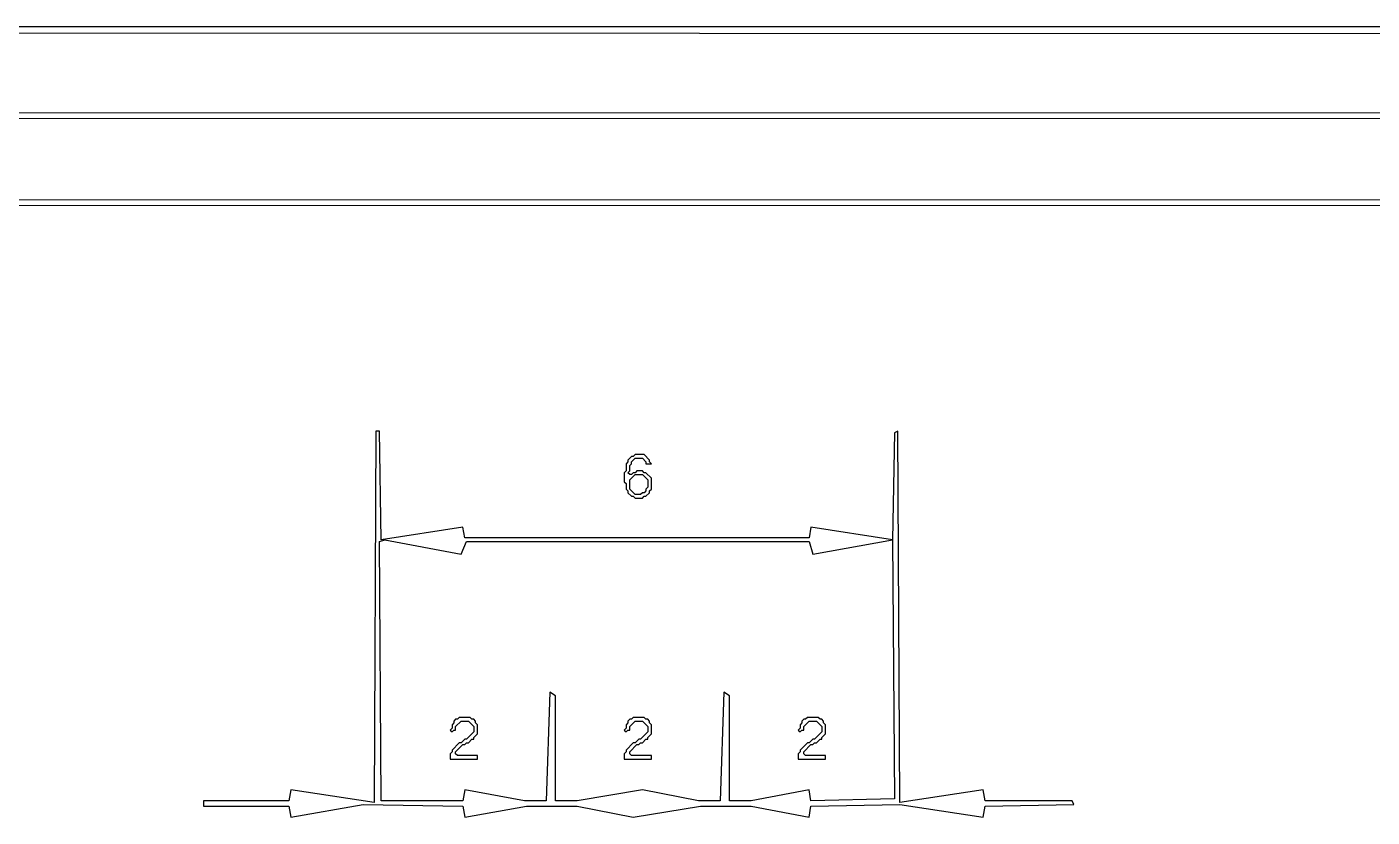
# Model space of a CAD drawing. Extents: x 17 to 323, y -435 to -5.
# Drawn here: x 128 to 202.2, y -48.3 to -4.7 of the extents above; entities that cross this region are included whole.
import ezdxf

# ---------------------------------------------------------------- set-up
doc = ezdxf.new("R2010")
doc.units = 0

msp = doc.modelspace()

# ---------------------------------------------------------------- linework, layer by layer
at = {"layer": 'CONTOURS'}
for p, q in [((322.7, -4.7), (17, -4.7)), ((17.3, -5), (322.5, -5.1)), ((318.1, -9.5), (21.6, -9.4)), ((21.9, -9.7), (317.8, -9.8)), ((313.3, -14.3), (26.4, -14.2)), ((26.7, -14.5), (313, -14.6)), ((147.2, -27), (147.1, -47.5)), ((147.4, -27), (147.2, -27)), ((147.5, -33), (147.4, -27)), ((175.8, -27.1), (175.7, -33)), ((176, -27), (175.8, -27.1)), ((176.1, -47.5), (176, -27)), ((161.1, -28.7), (161, -28.8)), ((161, -28.8), (161, -29.2)), ((161.3, -28.4), (161.1, -28.6)), ((161.1, -28.6), (161.1, -28.7)), ((161.2, -28.9), (161.3, -28.8)), ((161.2, -29.2), (161.2, -28.9)), ((161.4, -28.4), (161.3, -28.4)), ((161.3, -28.7), (161.5, -28.5)), ((161.3, -28.8), (161.3, -28.7)), ((161.5, -28.3), (161.4, -28.4)), ((162, -28.3), (161.5, -28.3)), ((161.5, -28.5), (161.9, -28.5)), ((161.9, -28.5), (162.1, -28.7)), ((162.3, -28.6), (162, -28.3)), ((162.1, -28.7), (162.1, -28.8)), ((162.1, -28.8), (162.4, -28.8)), ((162.3, -28.7), (162.3, -28.6)), ((162.4, -28.8), (162.3, -28.7)), ((161, -29.2), (160.9, -29.3)), ((160.9, -29.3), (160.9, -29.8)), ((161.1, -29.3), (161.2, -29.2)), ((161.2, -29.4), (161.1, -29.3)), ((161.2, -29.7), (161.5, -29.4)), ((161.3, -29.4), (161.2, -29.4)), ((161.4, -29.3), (161.3, -29.4)), ((161.5, -29.3), (161.4, -29.3)), ((161.6, -29.2), (161.5, -29.3)), ((161.5, -29.4), (161.9, -29.4)), ((161.9, -29.2), (161.6, -29.2)), ((162, -29.3), (161.9, -29.2)), ((161.9, -29.4), (162.2, -29.7)), ((162.1, -29.3), (162, -29.3)), ((162.4, -29.6), (162.1, -29.3)), ((162.4, -30.2), (162.4, -29.6)), ((160.9, -29.8), (161, -29.9)), ((161, -29.9), (161, -30.2)), ((161, -30.2), (161.1, -30.3)), ((161.1, -30.3), (161.1, -30.4)), ((161.1, -30.4), (161.3, -30.6)), ((161.2, -30.2), (161.2, -29.7)), ((161.5, -30.5), (161.2, -30.2)), ((161.9, -30.4), (161.8, -30.5)), ((162, -30.4), (161.9, -30.4)), ((162.1, -30.3), (162, -30.4)), ((162.2, -30.1), (162.1, -30.2)), ((162.1, -30.2), (162.1, -30.3)), ((162.1, -30.6), (162.3, -30.4)), ((162.2, -29.7), (162.2, -30.1)), ((162.3, -30.3), (162.4, -30.2)), ((162.3, -30.4), (162.3, -30.3)), ((161.3, -30.6), (161.4, -30.6)), ((161.4, -30.6), (161.5, -30.7)), ((161.8, -30.5), (161.5, -30.5)), ((161.5, -30.7), (161.9, -30.7)), ((161.9, -30.7), (162, -30.6)), ((162, -30.6), (162.1, -30.6)), ((152, -32.3), (147.5, -33)), ((152.1, -32.9), (152, -32.3)), ((171.2, -32.3), (171.1, -32.9)), ((175.7, -33), (171.2, -32.3)), ((147.4, -33.1), (147.7, -33)), ((147.5, -47.4), (147.4, -33.1)), ((147.7, -33), (151.9, -33.8)), ((151.9, -33.8), (152.2, -33.1)), ((171.1, -32.9), (152.1, -32.9)), ((152.2, -33.1), (171.1, -33.1)), ((171.1, -33.1), (171.3, -33.8)), ((171.3, -33.8), (175.7, -33)), ((175.7, -33), (175.8, -47.3)), ((156.8, -41.4), (156.6, -47.4)), ((157.1, -41.6), (156.8, -41.4)), ((166.4, -41.4), (166.2, -47.4)), ((166.7, -41.6), (166.4, -41.4)), ((157.1, -47.4), (157.1, -41.6)), ((166.7, -47.4), (166.7, -41.6)), ((151.6, -42.9), (151.5, -43)), ((151.5, -43), (151.5, -43.1)), ((151.7, -42.9), (151.6, -42.9)), ((151.6, -43.3), (151.9, -43)), ((151.8, -42.8), (151.7, -42.9)), ((152.4, -42.8), (151.8, -42.8)), ((151.9, -43), (152.3, -43)), ((152.3, -43), (152.6, -43.3)), ((152.5, -42.9), (152.4, -42.8)), ((152.6, -42.9), (152.5, -42.9)), ((152.7, -43), (152.6, -42.9)), ((152.7, -43.1), (152.7, -43)), ((161.2, -42.9), (161.1, -43)), ((161.1, -43), (161.1, -43.1)), ((161.3, -42.9), (161.2, -42.9)), ((161.2, -43.3), (161.5, -43)), ((161.4, -42.8), (161.3, -42.9)), ((162, -42.8), (161.4, -42.8)), ((161.5, -43), (161.9, -43)), ((161.9, -43), (162.2, -43.3)), ((162.1, -42.9), (162, -42.8)), ((162.2, -42.9), (162.1, -42.9)), ((162.3, -43), (162.2, -42.9)), ((162.3, -43.1), (162.3, -43)), ((170.8, -42.9), (170.7, -43)), ((170.7, -43), (170.7, -43.1)), ((170.9, -42.9), (170.8, -42.9)), ((170.8, -43.3), (171.1, -43)), ((171, -42.8), (170.9, -42.9)), ((171.6, -42.8), (171, -42.8)), ((171.1, -43), (171.5, -43)), ((171.5, -43), (171.8, -43.3)), ((171.7, -42.9), (171.6, -42.8)), ((171.8, -42.9), (171.7, -42.9)), ((171.9, -43), (171.8, -42.9)), ((171.9, -43.1), (171.9, -43)), ((151.4, -43.4), (151.3, -43.5)), ((151.3, -43.5), (151.4, -43.6)), ((151.5, -43.1), (151.4, -43.2)), ((151.4, -43.2), (151.4, -43.4)), ((151.4, -43.6), (151.5, -43.5)), ((151.5, -43.5), (151.6, -43.5)), ((151.6, -43.5), (151.6, -43.3)), ((152.6, -43.6), (152.2, -44)), ((152.6, -43.3), (152.6, -43.6)), ((152.6, -43.9), (152.8, -43.7)), ((152.8, -43.2), (152.7, -43.1)), ((152.8, -43.7), (152.8, -43.2)), ((161, -43.4), (160.9, -43.5)), ((160.9, -43.5), (161, -43.6)), ((161.1, -43.1), (161, -43.2)), ((161, -43.2), (161, -43.4)), ((161, -43.6), (161.1, -43.5)), ((161.1, -43.5), (161.2, -43.5)), ((161.2, -43.5), (161.2, -43.3)), ((162.2, -43.6), (161.8, -44)), ((162.2, -43.3), (162.2, -43.6)), ((162.2, -43.9), (162.4, -43.7)), ((162.4, -43.2), (162.3, -43.1)), ((162.4, -43.7), (162.4, -43.2)), ((170.6, -43.4), (170.5, -43.5)), ((170.5, -43.5), (170.6, -43.6)), ((170.7, -43.1), (170.6, -43.2)), ((170.6, -43.2), (170.6, -43.4)), ((170.6, -43.6), (170.7, -43.5)), ((170.7, -43.5), (170.8, -43.5)), ((170.8, -43.5), (170.8, -43.3)), ((171.8, -43.6), (171.4, -44)), ((171.8, -43.3), (171.8, -43.6)), ((171.8, -43.9), (172, -43.7)), ((172, -43.2), (171.9, -43.1)), ((172, -43.7), (172, -43.2)), ((151.8, -44.2), (151.4, -44.6)), ((151.6, -44.7), (152, -44.3)), ((151.9, -44.2), (151.8, -44.2)), ((152.1, -44), (151.9, -44.2)), ((152, -44.3), (152.1, -44.3)), ((152.2, -44), (152.1, -44)), ((152.1, -44.3), (152.2, -44.2)), ((152.2, -44.2), (152.3, -44.2)), ((152.3, -44.2), (152.5, -44)), ((152.5, -44), (152.6, -44)), ((152.6, -44), (152.6, -43.9)), ((161.4, -44.2), (161, -44.6)), ((161.2, -44.7), (161.6, -44.3)), ((161.5, -44.2), (161.4, -44.2)), ((161.7, -44), (161.5, -44.2)), ((161.6, -44.3), (161.7, -44.3)), ((161.8, -44), (161.7, -44)), ((161.7, -44.3), (161.8, -44.2)), ((161.8, -44.2), (161.9, -44.2)), ((161.9, -44.2), (162.1, -44)), ((162.1, -44), (162.2, -44)), ((162.2, -44), (162.2, -43.9)), ((171, -44.2), (170.6, -44.6)), ((170.8, -44.7), (171.2, -44.3)), ((171.1, -44.2), (171, -44.2)), ((171.3, -44), (171.1, -44.2)), ((171.2, -44.3), (171.3, -44.3)), ((171.4, -44), (171.3, -44)), ((171.3, -44.3), (171.4, -44.2)), ((171.4, -44.2), (171.5, -44.2)), ((171.5, -44.2), (171.7, -44)), ((171.7, -44), (171.8, -44)), ((171.8, -44), (171.8, -43.9)), ((151.4, -44.7), (151.3, -44.8)), ((151.3, -44.8), (151.3, -45.1)), ((151.3, -45.1), (152.8, -45.1)), ((151.4, -44.6), (151.4, -44.7)), ((151.6, -44.8), (151.6, -44.7)), ((151.7, -44.9), (151.6, -44.8)), ((152.8, -44.9), (151.7, -44.9)), ((152.8, -45.1), (152.8, -44.9)), ((161, -44.7), (160.9, -44.8)), ((160.9, -44.8), (160.9, -45.1)), ((160.9, -45.1), (162.4, -45.1)), ((161, -44.6), (161, -44.7)), ((161.2, -44.8), (161.2, -44.7)), ((161.3, -44.9), (161.2, -44.8)), ((162.4, -44.9), (161.3, -44.9)), ((162.4, -45.1), (162.4, -44.9)), ((170.6, -44.7), (170.5, -44.8)), ((170.5, -44.8), (170.5, -45.1)), ((170.5, -45.1), (172, -45.1)), ((170.6, -44.6), (170.6, -44.7)), ((170.8, -44.8), (170.8, -44.7)), ((170.9, -44.9), (170.8, -44.8)), ((172, -44.9), (170.9, -44.9)), ((172, -45.1), (172, -44.9)), ((137.7, -47.4), (137.7, -47.7)), ((142.4, -47.4), (137.7, -47.4)), ((142.5, -46.8), (142.4, -47.4)), ((147.1, -47.5), (142.5, -46.8)), ((152, -47.4), (147.5, -47.4)), ((152.1, -46.8), (152, -47.4)), ((155.4, -47.4), (152.1, -46.8)), ((156.6, -47.4), (155.4, -47.4)), ((158.3, -47.4), (157.1, -47.4)), ((161.9, -46.8), (158.3, -47.4)), ((165, -47.4), (161.9, -46.8)), ((166.2, -47.4), (165, -47.4)), ((167.9, -47.4), (166.7, -47.4)), ((171.1, -46.8), (167.9, -47.4)), ((171.2, -47.4), (171.1, -46.8)), ((175.8, -47.3), (171.2, -47.4)), ((180.7, -46.8), (176.1, -47.5)), ((180.8, -47.4), (180.7, -46.8)), ((185.6, -47.4), (180.8, -47.4)), ((185.7, -47.6), (185.6, -47.4)), ((137.7, -47.7), (142.4, -47.7)), ((142.4, -47.7), (142.5, -48.3)), ((142.5, -48.3), (146.5, -47.6)), ((146.5, -47.6), (152, -47.7)), ((152, -47.7), (152.1, -48.3)), ((152.1, -48.3), (155.5, -47.7)), ((155.5, -47.7), (158.3, -47.7)), ((158.3, -47.7), (161.4, -48.3)), ((161.4, -48.3), (165.1, -47.7)), ((165.1, -47.7), (167.9, -47.7)), ((167.9, -47.7), (171.1, -48.3)), ((171.1, -48.3), (171.2, -47.7)), ((171.2, -47.7), (176.1, -47.6)), ((176.1, -47.6), (180.7, -48.3)), ((180.7, -48.3), (180.8, -47.7)), ((180.8, -47.7), (185.7, -47.6))]:
    msp.add_line(p, q, dxfattribs=at)

doc.saveas('drawing.dxf')
